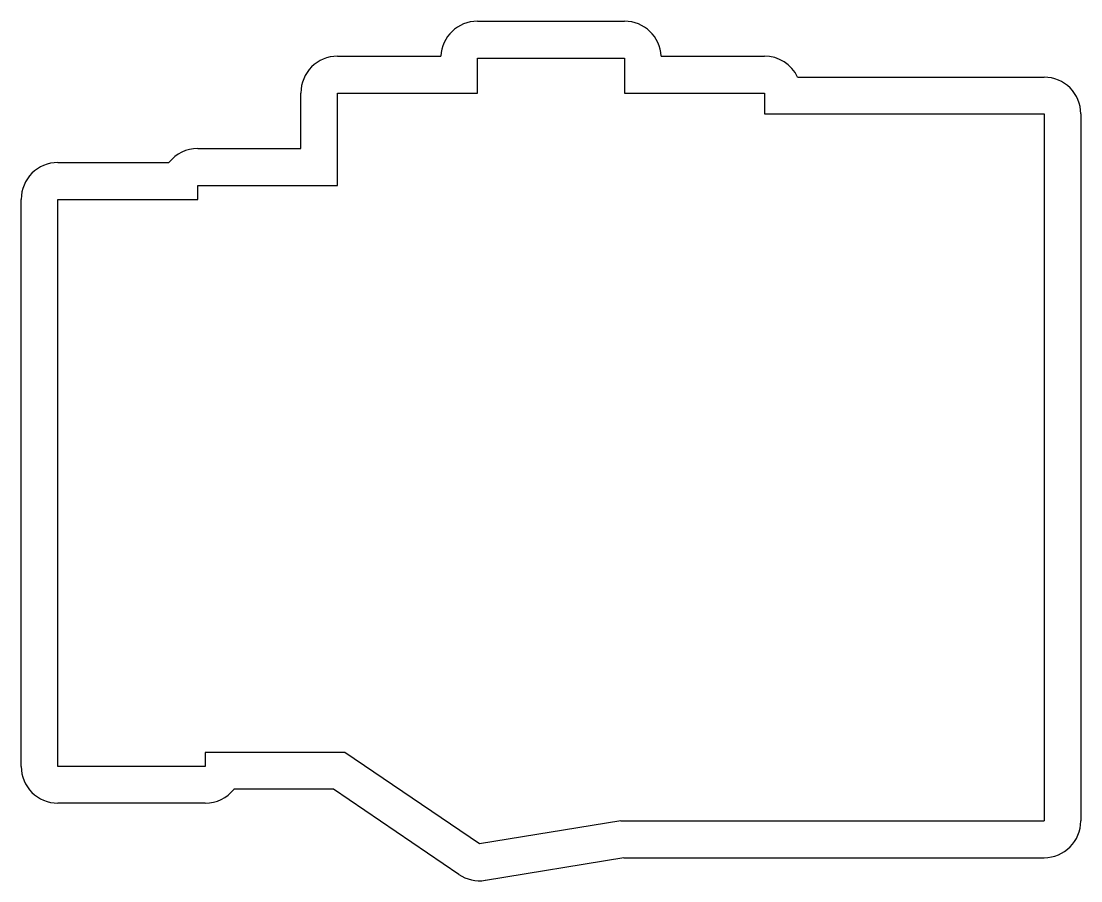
# Model space of a CAD drawing. Header units: millimetres. Extents: x 85 to 229, y -176 to -59.
import ezdxf

# ---------------------------------------------------------------- set-up
doc = ezdxf.new("R2010")
doc.units = ezdxf.units.MM

msp = doc.modelspace()

# ---------------------------------------------------------------- linework, layer by layer
for p, q in [((147, -58.81), (167, -58.81)), ((128, -63.56), (142.01, -63.56)), ((147, -68.56), (147, -63.81)), ((147, -63.81), (167, -63.81)), ((167, -63.81), (167, -68.56)), ((171.99, -63.56), (186, -63.56)), ((190.51, -66.41), (224, -66.41)), ((123, -76.1), (123, -68.56)), ((128, -81.1), (128, -68.56)), ((128, -68.56), (147, -68.56)), ((167, -68.56), (186, -68.56)), ((186, -68.56), (186, -71.41)), ((186, -71.41), (224, -71.41)), ((224, -71.41), (224, -167.41)), ((229, -71.41), (229, -167.41)), ((109, -76.1), (123, -76.1)), ((90, -78), (105.08, -78)), ((109, -83), (109, -81.1)), ((109, -81.1), (128, -81.1)), ((85, -160), (85, -83)), ((90, -160), (90, -83)), ((90, -83), (109, -83)), ((129, -158.1), (110, -158.1)), ((110, -158.1), (110, -160)), ((147.27, -170.54), (129, -158.1)), ((110, -160), (90, -160)), ((127.46, -163.1), (113.92, -163.1)), ((144.46, -174.67), (127.46, -163.1)), ((110, -165), (90, -165)), ((166.5, -167.41), (147.27, -170.54)), ((166.5, -167.41), (224, -167.41)), ((166.9, -172.41), (148.08, -175.48)), ((166.9, -172.41), (224, -172.41))]:
    msp.add_line(p, q)
for centre, start, end in [((147, -63.81), 90, 177.134), ((167, -63.81), 362.866, 90), ((128, -68.56), 90, 180), ((186, -68.56), 385.4676, 90), ((224, -71.41), 360, 90), ((109, -81.1), 90, 141.6839), ((90, -83), 90, 180), ((90, -160), 180, 270), ((110, -160), 270, 321.6839), ((224, -167.41), 270, 0), ((147.27, -170.54), 235.7513, 279.2524)]:
    msp.add_arc(centre, 5, start, end)

doc.saveas('drawing.dxf')
